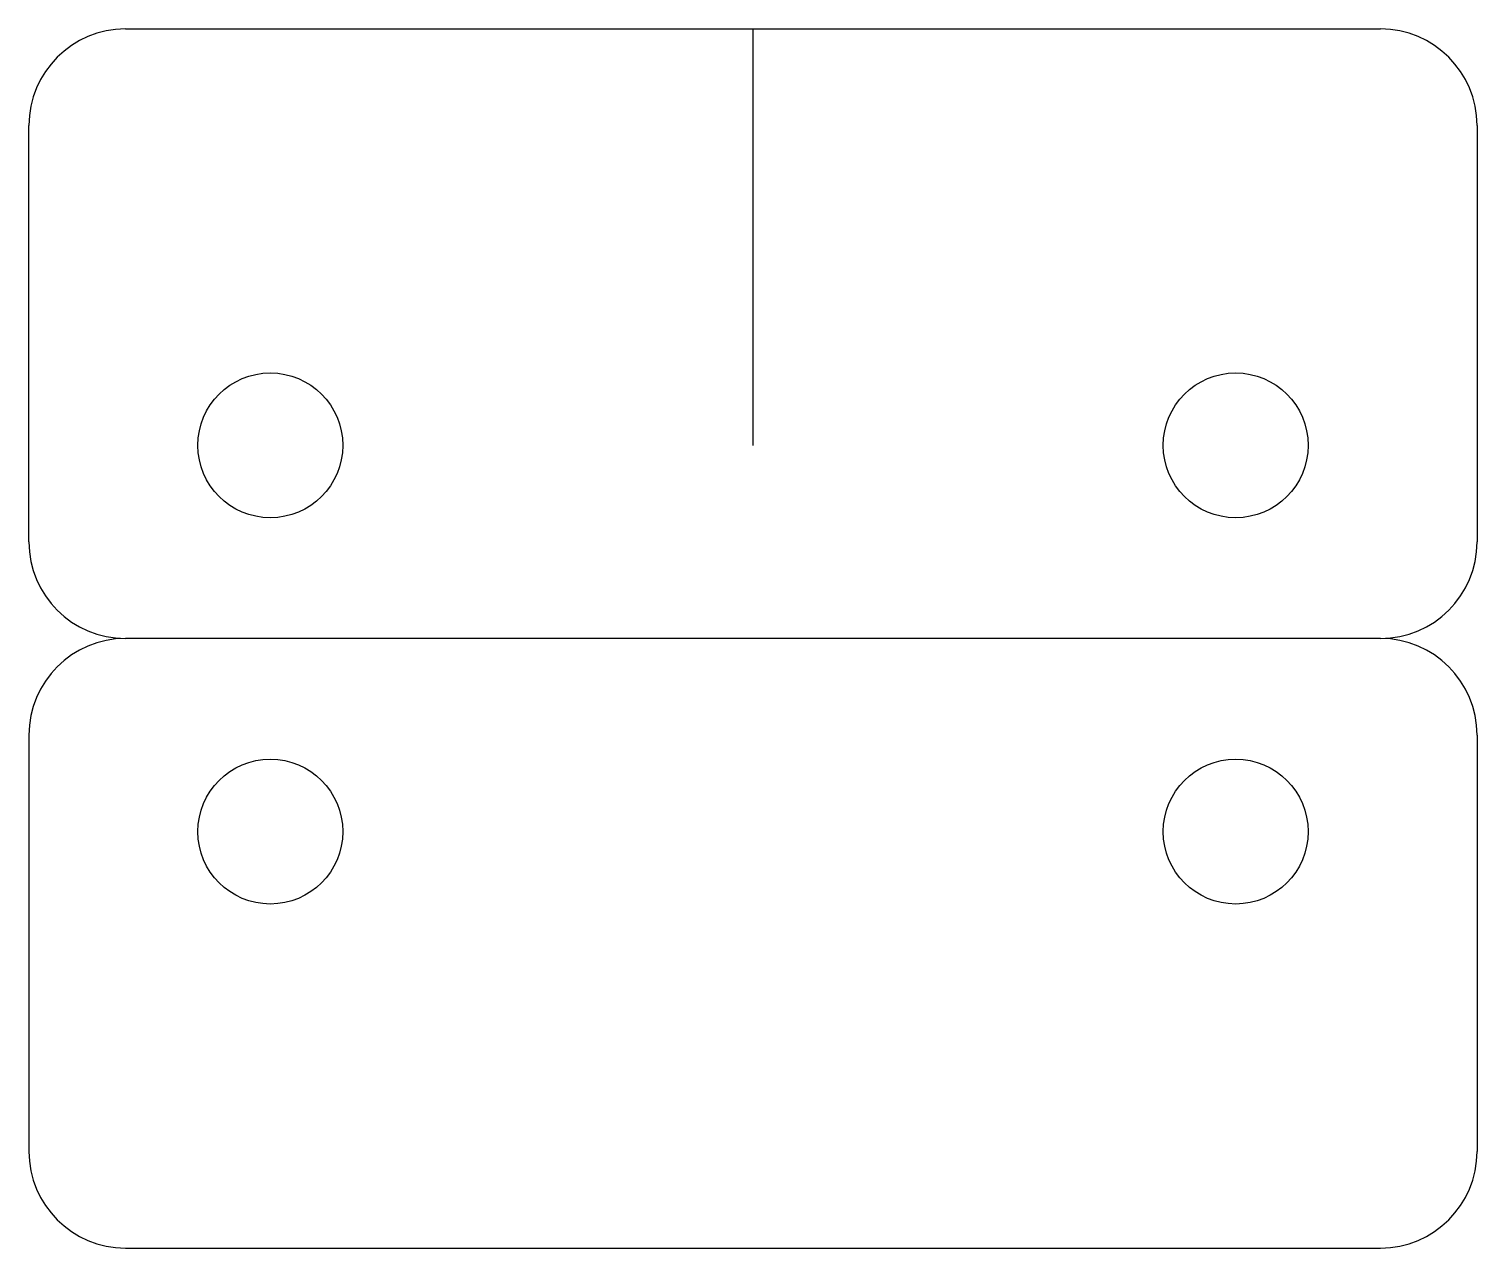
# Model space of a CAD drawing. Header units: inches. Extents: x 0 to 30, y -1.4 to 23.8.
import ezdxf

# ---------------------------------------------------------------- set-up
doc = ezdxf.new("R2010")
doc.units = ezdxf.units.IN
doc.header["$MEASUREMENT"] = 0
doc.layers.add('Marking', color=1, linetype='Continuous')

msp = doc.modelspace()

# ---------------------------------------------------------------- linework, layer by layer
for p, q in [((2, 23.806), (28, 23.806)), ((0, 13.181), (0, 21.806)), ((30, 21.806), (30, 13.181)), ((28, 11.181), (2, 11.181)), ((0, 9.181), (0, 0.556)), ((0, 9.181), (0, 0.556)), ((30, 9.181), (30, 0.556)), ((2, -1.444), (28, -1.444))]:
    msp.add_line(p, q)
for centre in [(5, 15.181), (25, 15.181), (5, 7.181), (25, 7.181)]:
    msp.add_circle(centre, 1.5)
for centre, start, end in [((2, 21.806), 90, 180), ((28, 21.806), 0, 90), ((2, 13.181), 180, 270), ((28, 13.181), 270, 0), ((2, 9.181), 90, 180), ((28, 9.181), 0, 90), ((2, 0.556), 180, 270), ((28, 0.556), 270, 0)]:
    msp.add_arc(centre, 2, start, end)
at = {"layer": 'Marking'}
msp.add_line((15, 23.806), (15, 15.181), dxfattribs=at)

doc.saveas('drawing.dxf')
